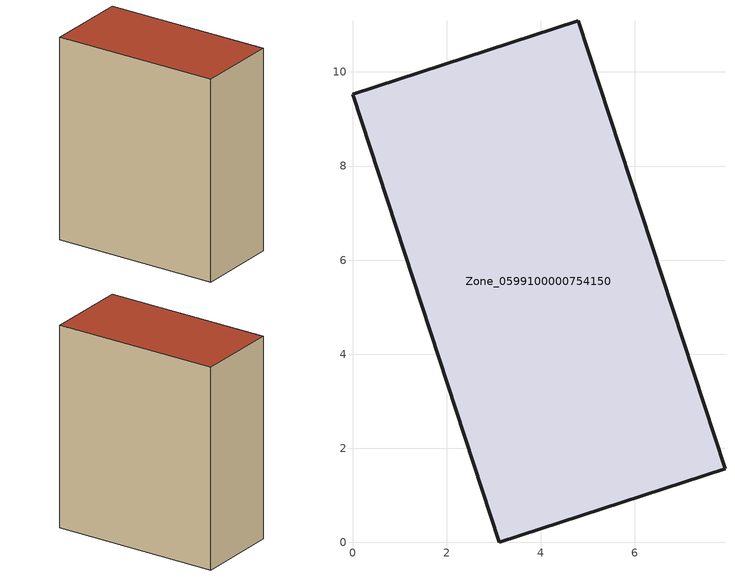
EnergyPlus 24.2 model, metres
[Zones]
Zone_0599100000754150
 floor ground (C_G): 7.92,1.57 3.12,0 0,9.52 4.8,11.09 z3.76
 wall outside (C_F): 3.12,0 7.92,1.57 4.8,11.09 0,9.52 3.12,0 z3.76:15.85
 roof outside (C_R): 4.8,11.09 0,9.52 3.12,0 7.92,1.57 z15.85
[BUILDING]
Pand.0599100000754150: North Axis=0; Terrain=City; Loads Convergence Tolerance Value=0.04; Temperature Convergence Tolerance Value=0.4; Solar Distribution=FullExterior; Maximum Number of Warmup Days=25; Minimum Number of Warmup Days=1
[Site:Location]
Rotterdam.The.Hague.AP_ZH_NLD Design_Conditions: Latitude=51.96; Longitude=4.45; Time Zone=1; Elevation=-4.5
[SITE:GROUNDTEMPERATURE:BUILDINGSURFACE]
18, 18, 18, 18, 18, 18, 18, 18, 18, 18, 18, 18
[MATERIAL] Thermal Absorptance=0.9; Solar Absorptance=0.7; Visible Absorptance=0.7
Name | Roughness | Thickness | Conductivity | Density | Specific Heat
G.TI.2006-2014 | MediumSmooth | 0.15 | 0.06 | 540 | 1210
F.TI.2006-2014 | Rough | 0.3 | 0.12 | 1920 | 840
R.TI.2006-2014 | MediumRough | 0.2 | 0.08 | 1500 | 1000
[CONSTRUCTION]
C_G: G.TI.2006-2014
C_F: F.TI.2006-2014
C_R: R.TI.2006-2014
[ZONE]
Zone_0599100000754150: Type=1; Multiplier=1; Ceiling Height=Autocalculate; Volume=Autocalculate; Floor Area=autocalculate; Part of Total Floor Area=Yes
[ZONEINFILTRATION:DESIGNFLOWRATE]
Infil_Zone_0599100000754150: Zone or ZoneList or Space or SpaceList=Zone_0599100000754150; Schedule=AlwaysOn; Design Flow Rate Calculation Method=Flow/Area; Flow Rate per Floor Area=0.0015; Constant Term Coefficient=1; Temperature Term Coefficient=0; Velocity Term Coefficient=0; Velocity Squared Term Coefficient=0
[HVACTEMPLATE:ZONE:IDEALLOADSAIRSYSTEM]
Zone_0599100000754150: Maximum Heating Supply Air Temperature=50; Minimum Cooling Supply Air Temperature=13; Maximum Heating Supply Air Humidity Ratio=0.0156; Minimum Cooling Supply Air Humidity Ratio=0.0077; Heating Limit=NoLimit; Cooling Limit=NoLimit; Dehumidification Control Type=ConstantSensibleHeatRatio; Cooling Sensible Heat Ratio=0.7; Dehumidification Setpoint=60; Humidification Control Type=None; Humidification Setpoint=30; Outdoor Air Method=None; Outdoor Air Flow Rate per Person=0.00944; Outdoor Air Flow Rate per Zone Floor Area=0; Outdoor Air Flow Rate per Zone=0; Demand Controlled Ventilation Type=None; Outdoor Air Economizer Type=NoEconomizer; Heat Recovery Type=None; Sensible Heat Recovery Effectiveness=0.7; Latent Heat Recovery Effectiveness=0.65
[ZONECONTROL:THERMOSTAT]
ThermostatControl_Zone_0599100000754150: Zone or ZoneList=Zone_0599100000754150; Control Type Schedule=DualSetpointControlType; Control 1=Thermostat_Zone_0599100000754150; Temperature Difference Between Cutout And Setpoint=0
[THERMOSTATSETPOINT:DUALSETPOINT]
Thermostat_Zone_0599100000754150: Heating Setpoint Temperature Schedule=HeatingSetpoint_Zone_0599100000754150; Cooling Setpoint Temperature Schedule=CoolingSetpoint_Zone_0599100000754150
[SCHEDULE:COMPACT]
HeatingSetpoint_Zone_0599100000754150: Through: 12/31, For: AllDays, Until: 24:00, 21
CoolingSetpoint_Zone_0599100000754150: Through: 12/31, For: AllDays, Until: 24:00, 24
DualSetpointControlType: Through: 12/31, For: AllDays, Until: 24:00, 4
AlwaysOn: Through: 12/31, For: AllDays, Until: 24:00, 1
